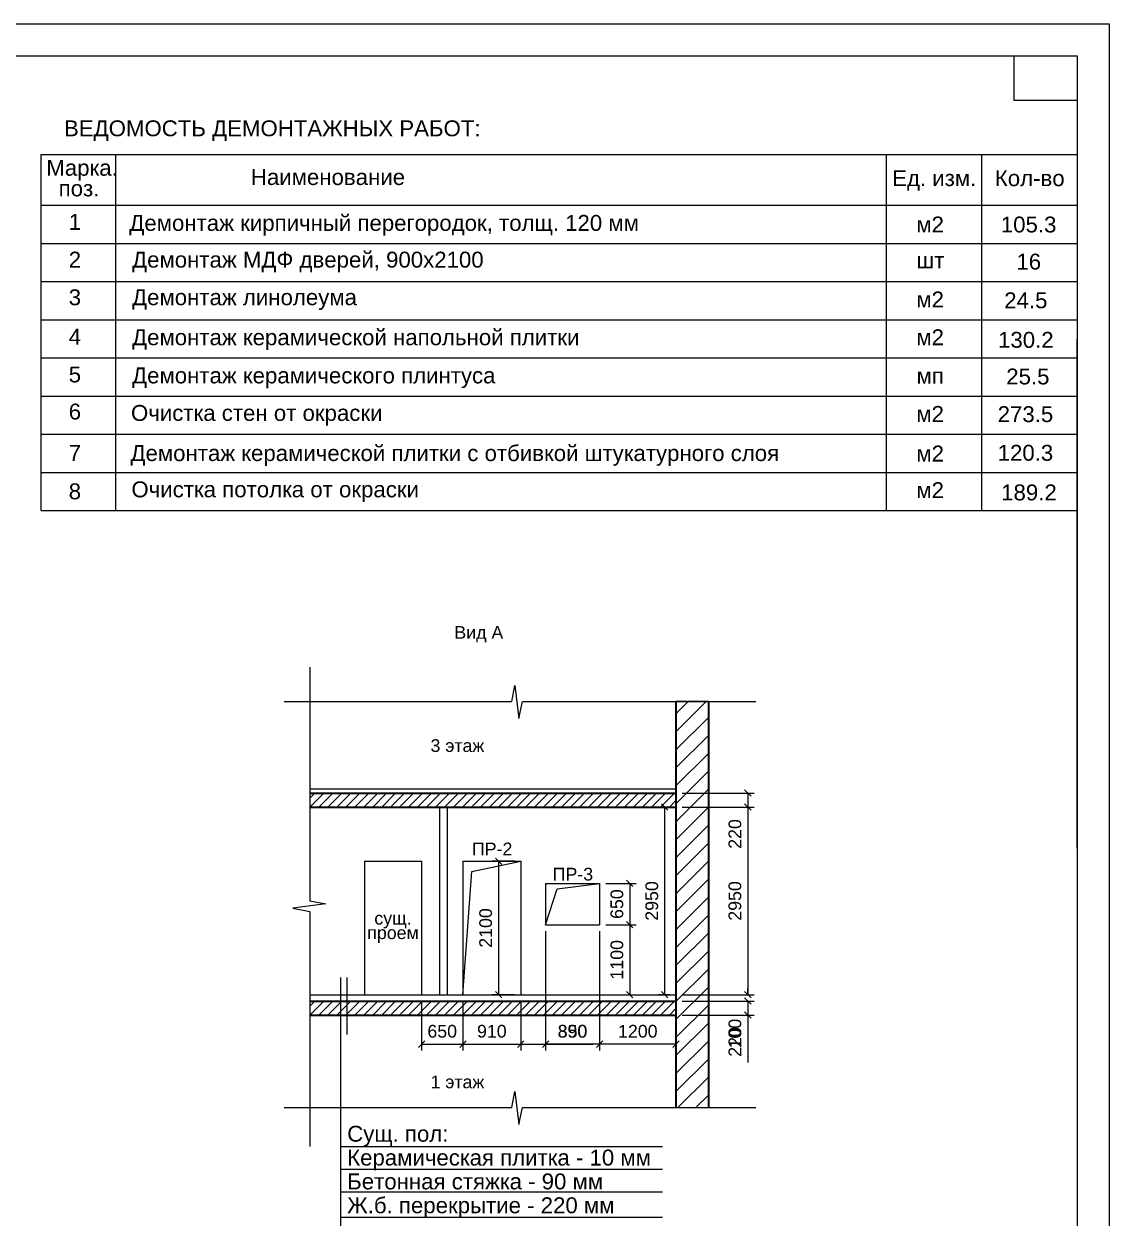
# Model space of a CAD drawing. Header units: metres. Extents: x 14591 to 15202, y 5442 to 5571.
# Drawn here: x 14746.64 to 14763.7, y 5489.02 to 5507.8 of the extents above; entities that cross this region are included whole.
import ezdxf
from ezdxf.enums import TextEntityAlignment as Align

# ---------------------------------------------------------------- set-up
doc = ezdxf.new("R2010")
doc.units = ezdxf.units.M
doc.header["$MEASUREMENT"] = 0
doc.layers.get('Defpoints').update_dxf_attribs({"lineweight": 0})
for name, color, linetype, lineweight in [('Level 2', 7, 'Continuous', 0), ('Level 44', 7, 'Continuous', 0), ('Level 50', 7, 'Continuous', 0), ('Level 63', 7, 'Continuous', 0), ('Стены', 7, 'Continuous', 13)]:
    doc.layers.add(name, color=color, linetype=linetype, lineweight=lineweight)
doc.styles.add('Style-Arial', font='arial.ttf')
doc.styles.add('Style-txt', font='txt.shx')
doc.dimstyles.new('100', dxfattribs={"dimtxt": 0.25, "dimasz": 0.1875, "dimexe": 0.125, "dimexo": 0.125, "dimgap": 0.0625, "dimtad": 1, "dimdec": 0, "dimlfac": 1000, "dimzin": 11, "dimdsep": 46, "dimtxsty": 'Style-txt', "dimblk": 'OBLIQUE', "dimcen": 0.09, "dimadec": 0, "dimazin": 3, "dimtfac": 1, "dimtdec": 0, "dimtmove": 0, "dimatfit": 3, "dimldrblk": 'TerminatorOpen', "dimfxl": 1, "dimfrac": 2, "dimtzin": 11, "dimlwd": 0, "dimlwe": 0, "dimarcsym": 0})

# ---------------------------------------------------------------- blocks, each defined once
blk = doc.blocks.new('_Oblique')
at = {"color": 0, "linetype": 'ByBlock', "lineweight": -2}
blk.add_line((0.5, 0.5), (-0.5, -0.5), dxfattribs=at)
blk = doc.blocks.new('*D151')
at = {"color": 7, "linetype": 'Continuous', "lineweight": 0, "transparency": 16777216}
for p, q in [((14752.892, 5492.433), (14752.892, 5491.656)), ((14753.542, 5492.433), (14753.542, 5491.656))]:
    blk.add_line(p, q, dxfattribs=at)
at = {"color": 0, "linetype": 'Continuous', "lineweight": 0, "transparency": 16777216}
blk.add_line((14752.892, 5491.756), (14753.542, 5491.756), dxfattribs=at)
at = {"layer": 'Defpoints', "color": 0, "linetype": 'Continuous', "lineweight": 40, "transparency": 16777216}
for p in [(14752.892, 5492.533), (14753.542, 5492.533), (14753.542, 5491.756)]:
    blk.add_point(p, dxfattribs=at)
at = {"color": 0, "linetype": 'Continuous', "lineweight": 0, "transparency": 16777216, "xscale": 0.1, "yscale": 0.1, "zscale": 0.1, "rotation": 180}
blk.add_blockref('_Oblique', (14752.892, 5491.756), dxfattribs=at)
at = {"color": 0, "linetype": 'Continuous', "lineweight": 0, "transparency": 16777216, "xscale": 0.1, "yscale": 0.1, "zscale": 0.1}
blk.add_blockref('_Oblique', (14753.542, 5491.756), dxfattribs=at)
at = {"color": 0, "linetype": 'Continuous', "lineweight": 0, "transparency": 16777216, "insert": (14753.217, 5491.958), "char_height": 0.2, "attachment_point": 5, "style": 'Style-Arial'}
blk.add_mtext('650', dxfattribs=at)
blk = doc.blocks.new('TerminatorOpen')
at = {"color": 0, "linetype": 'ByBlock', "lineweight": -2}
for q in [(-1, 0.5), (-1, 0), (-1, -0.5)]:
    blk.add_line((0, 0), q, dxfattribs=at)
blk = doc.blocks.new('*D152')
at = {"color": 7, "linetype": 'Continuous', "lineweight": 0, "transparency": 16777216}
for p, q in [((14753.542, 5492.433), (14753.542, 5491.656)), ((14754.452, 5492.433), (14754.452, 5491.656))]:
    blk.add_line(p, q, dxfattribs=at)
at = {"color": 0, "linetype": 'Continuous', "lineweight": 0, "transparency": 16777216}
blk.add_line((14753.542, 5491.756), (14754.452, 5491.756), dxfattribs=at)
at = {"layer": 'Defpoints', "color": 0, "linetype": 'Continuous', "lineweight": 40, "transparency": 16777216}
for p in [(14753.542, 5492.533), (14754.452, 5492.533), (14754.452, 5491.756)]:
    blk.add_point(p, dxfattribs=at)
at = {"color": 0, "linetype": 'Continuous', "lineweight": 0, "transparency": 16777216, "xscale": 0.1, "yscale": 0.1, "zscale": 0.1, "rotation": 180}
blk.add_blockref('_Oblique', (14753.542, 5491.756), dxfattribs=at)
at = {"color": 0, "linetype": 'Continuous', "lineweight": 0, "transparency": 16777216, "xscale": 0.1, "yscale": 0.1, "zscale": 0.1}
blk.add_blockref('_Oblique', (14754.452, 5491.756), dxfattribs=at)
at = {"color": 0, "linetype": 'Continuous', "lineweight": 0, "transparency": 16777216, "insert": (14753.997, 5491.958), "char_height": 0.2, "attachment_point": 5, "style": 'Style-Arial'}
blk.add_mtext('910', dxfattribs=at)
blk = doc.blocks.new('*D153')
at = {"color": 7, "linetype": 'Continuous', "lineweight": 0, "transparency": 16777216}
for p, q in [((14754.842, 5493.533), (14754.842, 5491.656)), ((14754.452, 5492.433), (14754.452, 5491.656))]:
    blk.add_line(p, q, dxfattribs=at)
at = {"color": 0, "linetype": 'Continuous', "lineweight": 0, "transparency": 16777216}
for p, q in [((14754.452, 5491.756), (14754.842, 5491.756)), ((14754.842, 5491.756), (14755.583, 5491.756))]:
    blk.add_line(p, q, dxfattribs=at)
at = {"layer": 'Defpoints', "color": 0, "linetype": 'Continuous', "lineweight": 40, "transparency": 16777216}
for p in [(14754.842, 5493.633), (14754.452, 5492.533), (14754.842, 5491.756)]:
    blk.add_point(p, dxfattribs=at)
at = {"color": 0, "linetype": 'Continuous', "lineweight": 0, "transparency": 16777216, "xscale": 0.1, "yscale": 0.1, "zscale": 0.1, "rotation": 180}
blk.add_blockref('_Oblique', (14754.452, 5491.756), dxfattribs=at)
at = {"color": 0, "linetype": 'Continuous', "lineweight": 0, "transparency": 16777216, "xscale": 0.1, "yscale": 0.1, "zscale": 0.1}
blk.add_blockref('_Oblique', (14754.842, 5491.756), dxfattribs=at)
at = {"color": 0, "linetype": 'Continuous', "lineweight": 0, "transparency": 16777216, "insert": (14755.263, 5491.958), "char_height": 0.2, "attachment_point": 5, "style": 'Style-Arial'}
blk.add_mtext('390', dxfattribs=at)
blk = doc.blocks.new('*D154')
at = {"color": 7, "linetype": 'Continuous', "lineweight": 0, "transparency": 16777216}
for p, q in [((14754.842, 5493.533), (14754.842, 5491.656)), ((14755.692, 5493.533), (14755.692, 5491.656))]:
    blk.add_line(p, q, dxfattribs=at)
at = {"color": 0, "linetype": 'Continuous', "lineweight": 0, "transparency": 16777216}
blk.add_line((14755.692, 5491.756), (14754.842, 5491.756), dxfattribs=at)
at = {"layer": 'Defpoints', "color": 0, "linetype": 'Continuous', "lineweight": 40, "transparency": 16777216}
for p in [(14754.842, 5493.633), (14755.692, 5493.633), (14754.842, 5491.756)]:
    blk.add_point(p, dxfattribs=at)
at = {"color": 0, "linetype": 'Continuous', "lineweight": 0, "transparency": 16777216, "xscale": 0.1, "yscale": 0.1, "zscale": 0.1, "rotation": 180}
blk.add_blockref('_Oblique', (14754.842, 5491.756), dxfattribs=at)
at = {"color": 0, "linetype": 'Continuous', "lineweight": 0, "transparency": 16777216, "xscale": 0.1, "yscale": 0.1, "zscale": 0.1}
blk.add_blockref('_Oblique', (14755.692, 5491.756), dxfattribs=at)
at = {"color": 0, "linetype": 'Continuous', "lineweight": 0, "transparency": 16777216, "insert": (14755.267, 5491.958), "char_height": 0.2, "attachment_point": 5, "style": 'Style-Arial'}
blk.add_mtext('850', dxfattribs=at)
blk = doc.blocks.new('*D155')
at = {"color": 7, "linetype": 'Continuous', "lineweight": 0, "transparency": 16777216}
for p, q in [((14755.792, 5494.283), (14756.266, 5494.283)), ((14755.792, 5493.633), (14756.266, 5493.633))]:
    blk.add_line(p, q, dxfattribs=at)
at = {"color": 0, "linetype": 'Continuous', "lineweight": 0, "transparency": 16777216}
blk.add_line((14756.166, 5494.283), (14756.166, 5493.633), dxfattribs=at)
at = {"layer": 'Defpoints', "color": 0, "linetype": 'Continuous', "lineweight": 40, "transparency": 16777216}
for p in [(14755.692, 5494.283), (14755.692, 5493.633), (14756.166, 5493.633)]:
    blk.add_point(p, dxfattribs=at)
at = {"color": 0, "linetype": 'Continuous', "lineweight": 0, "transparency": 16777216, "xscale": 0.1, "yscale": 0.1, "zscale": 0.1}
for p, rotation in [((14756.166, 5494.283), 90), ((14756.166, 5493.633), 270)]:
    blk.add_blockref('_Oblique', p, dxfattribs=dict(at, rotation=rotation))
at = {"color": 0, "linetype": 'Continuous', "lineweight": 0, "transparency": 16777216, "insert": (14755.964, 5493.958), "char_height": 0.2, "attachment_point": 5, "rotation": 90, "style": 'Style-Arial'}
blk.add_mtext('650', dxfattribs=at)
blk = doc.blocks.new('*D156')
at = {"color": 7, "linetype": 'Continuous', "lineweight": 0, "transparency": 16777216}
for p, q in [((14755.792, 5493.633), (14756.266, 5493.633)), ((14755.835, 5492.533), (14756.266, 5492.533))]:
    blk.add_line(p, q, dxfattribs=at)
at = {"color": 0, "linetype": 'Continuous', "lineweight": 0, "transparency": 16777216}
blk.add_line((14756.166, 5493.633), (14756.166, 5492.533), dxfattribs=at)
at = {"layer": 'Defpoints', "color": 0, "linetype": 'Continuous', "lineweight": 40, "transparency": 16777216}
for p in [(14755.692, 5493.633), (14755.735, 5492.533), (14756.166, 5492.533)]:
    blk.add_point(p, dxfattribs=at)
at = {"color": 0, "linetype": 'Continuous', "lineweight": 0, "transparency": 16777216, "xscale": 0.1, "yscale": 0.1, "zscale": 0.1}
for p, rotation in [((14756.166, 5493.633), 90), ((14756.166, 5492.533), 270)]:
    blk.add_blockref('_Oblique', p, dxfattribs=dict(at, rotation=rotation))
at = {"color": 0, "linetype": 'Continuous', "lineweight": 0, "transparency": 16777216, "insert": (14755.964, 5493.083), "char_height": 0.2, "attachment_point": 5, "rotation": 90, "style": 'Style-Arial'}
blk.add_mtext('1100', dxfattribs=at)
blk = doc.blocks.new('*D157')
at = {"color": 7, "linetype": 'Continuous', "lineweight": 0, "transparency": 16777216}
for p, q in [((14756.792, 5495.483), (14756.615, 5495.483)), ((14756.792, 5492.533), (14756.615, 5492.533))]:
    blk.add_line(p, q, dxfattribs=at)
at = {"color": 0, "linetype": 'Continuous', "lineweight": 0, "transparency": 16777216}
blk.add_line((14756.715, 5492.533), (14756.715, 5495.483), dxfattribs=at)
at = {"layer": 'Defpoints', "color": 0, "linetype": 'Continuous', "lineweight": 40, "transparency": 16777216}
for p in [(14756.715, 5495.483), (14756.892, 5495.483), (14756.892, 5492.533)]:
    blk.add_point(p, dxfattribs=at)
at = {"color": 0, "linetype": 'Continuous', "lineweight": 0, "transparency": 16777216, "xscale": 0.1, "yscale": 0.1, "zscale": 0.1}
for p, rotation in [((14756.715, 5495.483), 90), ((14756.715, 5492.533), 270)]:
    blk.add_blockref('_Oblique', p, dxfattribs=dict(at, rotation=rotation))
at = {"color": 0, "linetype": 'Continuous', "lineweight": 0, "transparency": 16777216, "insert": (14756.513, 5494.008), "char_height": 0.2, "attachment_point": 5, "rotation": 90, "style": 'Style-Arial'}
blk.add_mtext('2950', dxfattribs=at)
blk = doc.blocks.new('*U150')
at = {"layer": 'Level 50', "color": 7, "linetype": 'Continuous', "lineweight": 0}
for p, q in [((-20.487, 14.5), (20.513, 14.5)), ((20.513, 14.5), (20.513, -14.5))]:
    blk.add_line(p, q, dxfattribs=at)
at = {"layer": 'Level 50', "color": 7, "linetype": 'Continuous', "lineweight": 13}
for p, q in [((-18.487, 14), (20.013, 14)), ((19.013, 14), (19.013, 13.3)), ((20.013, 14), (20.013, -14)), ((19.013, 13.3), (20.013, 13.3))]:
    blk.add_line(p, q, dxfattribs=at)
blk = doc.blocks.new('формат_А3')
at = {"layer": 'Level 50', "color": 7, "linetype": 'Continuous', "lineweight": 13}
blk.add_blockref('*U150', (20.487, -14.5), dxfattribs=at)
blk = doc.blocks.new('*D275')
at = {"color": 7, "linetype": 'Continuous', "lineweight": 0, "transparency": 16777216}
for p, q in [((14754.352, 5494.633), (14754.003, 5494.633)), ((14754.352, 5492.533), (14754.003, 5492.533))]:
    blk.add_line(p, q, dxfattribs=at)
at = {"color": 0, "linetype": 'Continuous', "lineweight": 0, "transparency": 16777216}
blk.add_line((14754.103, 5494.633), (14754.103, 5492.533), dxfattribs=at)
at = {"layer": 'Defpoints', "color": 0, "linetype": 'Continuous', "lineweight": 40, "transparency": 16777216}
for p in [(14754.452, 5494.633), (14754.103, 5492.533), (14754.452, 5492.533)]:
    blk.add_point(p, dxfattribs=at)
at = {"color": 0, "linetype": 'Continuous', "lineweight": 0, "transparency": 16777216, "xscale": 0.1, "yscale": 0.1, "zscale": 0.1}
for p, rotation in [((14754.103, 5494.633), 90), ((14754.103, 5492.533), 270)]:
    blk.add_blockref('_Oblique', p, dxfattribs=dict(at, rotation=rotation))
at = {"color": 0, "linetype": 'Continuous', "lineweight": 0, "transparency": 16777216, "insert": (14753.901, 5493.583), "char_height": 0.2, "attachment_point": 5, "rotation": 90, "style": 'Style-Arial'}
blk.add_mtext('2100', dxfattribs=at)
blk = doc.blocks.new('*D276')
at = {"color": 7, "linetype": 'Continuous', "lineweight": 0, "transparency": 16777216}
for p, q in [((14756.992, 5495.483), (14758.122, 5495.483)), ((14756.992, 5492.533), (14758.122, 5492.533))]:
    blk.add_line(p, q, dxfattribs=at)
at = {"color": 0, "linetype": 'Continuous', "lineweight": 0, "transparency": 16777216}
blk.add_line((14758.022, 5495.483), (14758.022, 5492.533), dxfattribs=at)
at = {"layer": 'Defpoints', "color": 0, "linetype": 'Continuous', "lineweight": 40, "transparency": 16777216}
for p in [(14756.892, 5495.483), (14756.892, 5492.533), (14758.022, 5492.533)]:
    blk.add_point(p, dxfattribs=at)
at = {"color": 0, "linetype": 'Continuous', "lineweight": 0, "transparency": 16777216, "xscale": 0.1, "yscale": 0.1, "zscale": 0.1}
for p, rotation in [((14758.022, 5495.483), 90), ((14758.022, 5492.533), 270)]:
    blk.add_blockref('_Oblique', p, dxfattribs=dict(at, rotation=rotation))
at = {"color": 0, "linetype": 'Continuous', "lineweight": 0, "transparency": 16777216, "insert": (14757.82, 5494.008), "char_height": 0.2, "attachment_point": 5, "rotation": 90, "style": 'Style-Arial'}
blk.add_mtext('2950', dxfattribs=at)
blk = doc.blocks.new('*D277')
at = {"color": 7, "linetype": 'Continuous', "lineweight": 0, "transparency": 16777216}
for p, q in [((14756.992, 5492.433), (14758.122, 5492.433)), ((14756.992, 5492.213), (14758.122, 5492.213))]:
    blk.add_line(p, q, dxfattribs=at)
at = {"color": 0, "linetype": 'Continuous', "lineweight": 0, "transparency": 16777216}
for p, q in [((14758.022, 5492.433), (14758.022, 5492.213)), ((14758.022, 5492.213), (14758.022, 5491.469))]:
    blk.add_line(p, q, dxfattribs=at)
at = {"layer": 'Defpoints', "color": 0, "linetype": 'Continuous', "lineweight": 40, "transparency": 16777216}
for p in [(14756.892, 5492.433), (14758.022, 5492.433), (14756.892, 5492.213)]:
    blk.add_point(p, dxfattribs=at)
at = {"color": 0, "linetype": 'Continuous', "lineweight": 0, "transparency": 16777216, "xscale": 0.1, "yscale": 0.1, "zscale": 0.1}
for p, rotation in [((14758.022, 5492.433), 90), ((14758.022, 5492.213), 270)]:
    blk.add_blockref('_Oblique', p, dxfattribs=dict(at, rotation=rotation))
at = {"color": 0, "linetype": 'Continuous', "lineweight": 0, "transparency": 16777216, "insert": (14757.82, 5491.791), "char_height": 0.2, "attachment_point": 5, "rotation": 90, "style": 'Style-Arial'}
blk.add_mtext('220', dxfattribs=at)
blk = doc.blocks.new('*D278')
at = {"color": 7, "linetype": 'Continuous', "lineweight": 0, "transparency": 16777216}
for p, q in [((14756.992, 5495.703), (14758.122, 5495.703)), ((14756.992, 5495.483), (14758.122, 5495.483))]:
    blk.add_line(p, q, dxfattribs=at)
at = {"color": 0, "linetype": 'Continuous', "lineweight": 0, "transparency": 16777216}
for p, q in [((14758.022, 5495.703), (14758.022, 5495.483)), ((14758.022, 5495.483), (14758.022, 5494.739))]:
    blk.add_line(p, q, dxfattribs=at)
at = {"layer": 'Defpoints', "color": 0, "linetype": 'Continuous', "lineweight": 40, "transparency": 16777216}
for p in [(14756.892, 5495.703), (14756.892, 5495.483), (14758.022, 5495.483)]:
    blk.add_point(p, dxfattribs=at)
at = {"color": 0, "linetype": 'Continuous', "lineweight": 0, "transparency": 16777216, "xscale": 0.1, "yscale": 0.1, "zscale": 0.1}
for p, rotation in [((14758.022, 5495.703), 90), ((14758.022, 5495.483), 270)]:
    blk.add_blockref('_Oblique', p, dxfattribs=dict(at, rotation=rotation))
at = {"color": 0, "linetype": 'Continuous', "lineweight": 0, "transparency": 16777216, "insert": (14757.82, 5495.061), "char_height": 0.2, "attachment_point": 5, "rotation": 90, "style": 'Style-Arial'}
blk.add_mtext('220', dxfattribs=at)
blk = doc.blocks.new('*D279')
at = {"color": 0, "linetype": 'Continuous', "lineweight": 0, "transparency": 16777216}
for p, q in [((14758.022, 5492.533), (14758.022, 5492.633)), ((14758.022, 5492.433), (14758.022, 5491.611))]:
    blk.add_line(p, q, dxfattribs=at)
at = {"color": 7, "linetype": 'Continuous', "lineweight": 0, "transparency": 16777216}
for p, q in [((14756.992, 5492.533), (14758.122, 5492.533)), ((14756.992, 5492.433), (14758.122, 5492.433))]:
    blk.add_line(p, q, dxfattribs=at)
at = {"layer": 'Defpoints', "color": 0, "linetype": 'Continuous', "lineweight": 40, "transparency": 16777216}
for p in [(14756.892, 5492.533), (14756.892, 5492.433), (14758.022, 5492.433)]:
    blk.add_point(p, dxfattribs=at)
at = {"color": 0, "linetype": 'Continuous', "lineweight": 0, "transparency": 16777216, "xscale": 0.1, "yscale": 0.1, "zscale": 0.1}
for p, rotation in [((14758.022, 5492.533), 270), ((14758.022, 5492.433), 90)]:
    blk.add_blockref('_Oblique', p, dxfattribs=dict(at, rotation=rotation))
at = {"color": 0, "linetype": 'Continuous', "lineweight": 0, "transparency": 16777216, "insert": (14757.82, 5491.922), "char_height": 0.2, "attachment_point": 5, "rotation": 90, "style": 'Style-Arial'}
blk.add_mtext('100', dxfattribs=at)
blk = doc.blocks.new('*D281')
at = {"color": 7, "linetype": 'Continuous', "lineweight": 0, "transparency": 16777216}
for p, q in [((14755.692, 5493.533), (14755.692, 5491.656)), ((14756.892, 5492.433), (14756.892, 5491.656))]:
    blk.add_line(p, q, dxfattribs=at)
at = {"color": 0, "linetype": 'Continuous', "lineweight": 0, "transparency": 16777216}
blk.add_line((14756.892, 5491.756), (14755.692, 5491.756), dxfattribs=at)
at = {"layer": 'Defpoints', "color": 0, "linetype": 'Continuous', "lineweight": 40, "transparency": 16777216}
for p in [(14755.692, 5493.633), (14756.892, 5492.533), (14755.692, 5491.756)]:
    blk.add_point(p, dxfattribs=at)
at = {"color": 0, "linetype": 'Continuous', "lineweight": 0, "transparency": 16777216, "xscale": 0.1, "yscale": 0.1, "zscale": 0.1, "rotation": 180}
blk.add_blockref('_Oblique', (14755.692, 5491.756), dxfattribs=at)
at = {"color": 0, "linetype": 'Continuous', "lineweight": 0, "transparency": 16777216, "xscale": 0.1, "yscale": 0.1, "zscale": 0.1}
blk.add_blockref('_Oblique', (14756.892, 5491.756), dxfattribs=at)
at = {"color": 0, "linetype": 'Continuous', "lineweight": 0, "transparency": 16777216, "insert": (14756.292, 5491.958), "char_height": 0.2, "attachment_point": 5, "style": 'Style-Arial'}
blk.add_mtext('1200', dxfattribs=at)

msp = doc.modelspace()

# ---------------------------------------------------------------- hatches: boundary and pattern name
at = {"linetype": 'Continuous', "lineweight": 13}
h = msp.add_hatch(dxfattribs=at)
h.set_pattern_fill('HATCH', style=0, pattern_type=2)
h.set_pattern_definition([(45, (14757.15714, 5495.51803), (-0.141421, 0.141421), [])])
h.paths.add_polyline_path([(14757.40232902, 5490.75922808), (14757.40232902, 5497.14249266), (14756.89232902, 5497.14249266), (14756.89232902, 5495.77323176), (14756.89232902, 5495.70323176), (14756.89232902, 5495.48323176), (14756.89232902, 5492.53323176), (14756.89232902, 5492.43323176), (14756.89232902, 5492.21323176), (14756.89232902, 5490.75922808)])
at = {"linetype": 'Continuous', "lineweight": 0}
h = msp.add_hatch(dxfattribs=at)
h.set_pattern_fill('HATCH', style=0, pattern_type=2)
h.set_pattern_definition([(45, (14753.62882, 5495.57438), (-0.0707107, 0.0707107), [])])
h.paths.add_polyline_path([(14756.89232902, 5495.48323176), (14756.89232902, 5495.70323176), (14751.13339237, 5495.70323176), (14751.13339237, 5495.48323176), (14753.17232902, 5495.48323176), (14753.29232902, 5495.48323176)])
h = msp.add_hatch(dxfattribs=at)
h.set_pattern_fill('HATCH', style=0, pattern_type=2)
h.set_pattern_definition([(45, (14753.62882, 5492.30438), (-0.0707107, 0.0707107), [])])
h.paths.add_polyline_path([(14756.89232902, 5492.21323176), (14756.89232902, 5492.43323176), (14751.13339237, 5492.43323176), (14751.13339237, 5492.21323176), (14753.17232902, 5492.21323176), (14753.29232902, 5492.21323176)])

# ---------------------------------------------------------------- linework, layer by layer
at = {"color": 7, "lineweight": 13}
for p, q in [((14746.91042942, 5505.7461863), (14763.20272434, 5505.7461863)), ((14746.91042942, 5500.1461863), (14746.91042942, 5505.7461863)), ((14748.08714282, 5500.1461863), (14748.08714282, 5505.7461863)), ((14760.20272434, 5500.1461863), (14760.20272434, 5505.7461863)), ((14761.70272434, 5500.1461863), (14761.70272434, 5505.7461863)), ((14763.20272434, 5494.83973226), (14763.20272434, 5502.83973226)), ((14746.91042942, 5500.1461863), (14763.20272434, 5500.1461863))]:
    msp.add_line(p, q, dxfattribs=at)
at = {"color": 7, "linetype": 'Continuous', "lineweight": 13}
for p, q in [((14746.91042942, 5504.9461863), (14763.20272434, 5504.9461863)), ((14751.13339237, 5495.77323176), (14756.89232902, 5495.77323176)), ((14753.17232902, 5495.48323176), (14753.17232902, 5492.53323176)), ((14753.29232902, 5495.48323176), (14753.29232902, 5492.53323176)), ((14751.99232902, 5494.63323176), (14752.89232902, 5494.63323176)), ((14751.99232902, 5494.63323176), (14751.99232902, 5492.53323176)), ((14752.89232902, 5494.63323176), (14752.89232902, 5492.53323176)), ((14751.71713247, 5492.80567144), (14751.71713247, 5491.91018096)), ((14751.13339237, 5492.53323176), (14756.89232902, 5492.53323176))]:
    msp.add_line(p, q, dxfattribs=at)
at = {"color": 7, "linetype": 'Continuous', "lineweight": 0}
for p, q in [((14746.91042942, 5504.3461863), (14763.20272434, 5504.3461863)), ((14746.91042942, 5503.7461863), (14763.20272434, 5503.7461863)), ((14746.91042942, 5503.1461863), (14763.20272434, 5503.1461863)), ((14746.91042942, 5502.5461863), (14763.20272434, 5502.5461863)), ((14746.91042942, 5501.9461863), (14763.20272434, 5501.9461863)), ((14746.91042942, 5501.3461863), (14763.20272434, 5501.3461863)), ((14746.91042942, 5500.7461863), (14763.20272434, 5500.7461863)), ((14751.61659171, 5492.80567144), (14751.61659171, 5488.25043207))]:
    msp.add_line(p, q, dxfattribs=at)
at = {"color": 7, "linetype": 'Continuous', "lineweight": 30}
for p, q in [((14756.89232902, 5497.14249266), (14756.89232902, 5490.75922808)), ((14757.40232902, 5497.14249266), (14757.40232902, 5490.75922808)), ((14751.13339237, 5495.70323176), (14756.89232902, 5495.70323176)), ((14751.13339237, 5495.48323176), (14756.89232902, 5495.48323176)), ((14751.13339237, 5492.43323176), (14756.89232902, 5492.43323176)), ((14751.13339237, 5492.21323176), (14756.89232902, 5492.21323176))]:
    msp.add_line(p, q, dxfattribs=at)
at = {"color": 5, "linetype": 'Continuous', "lineweight": 13}
for p, q in [((14753.54232902, 5494.63323176), (14754.45232902, 5494.63323176)), ((14753.54232902, 5494.63323176), (14753.54232902, 5492.53323176)), ((14753.54232902, 5494.63323176), (14754.45232902, 5494.63323176)), ((14754.45232902, 5494.63323176), (14754.45232902, 5492.53323176)), ((14754.84232902, 5494.28323176), (14754.84232902, 5493.63323176)), ((14754.84232902, 5494.28323176), (14755.69232902, 5494.28323176)), ((14754.84232902, 5494.28323176), (14755.69232902, 5494.28323176)), ((14755.69232902, 5494.28323176), (14755.69232902, 5493.63323176)), ((14754.84232902, 5493.63323176), (14755.69232902, 5493.63323176))]:
    msp.add_line(p, q, dxfattribs=at)
at = {"color": 7, "linetype": 'Continuous', "lineweight": 0, "flags": 128}
for points in [[(14751.13339237, 5497.68625224), (14751.13339237, 5494.01086994), (14751.38751578, 5493.96353868), (14750.86826168, 5493.89578241), (14751.13339237, 5493.84180969), (14751.13339237, 5490.14454334)], [(14750.72932007, 5497.14249266), (14754.30904276, 5497.14249266), (14754.35637402, 5497.39661608), (14754.42413029, 5496.87736197), (14754.47810301, 5497.14249266), (14758.14576993, 5497.14249266)], [(14750.72932007, 5490.75922808), (14754.30904276, 5490.75922808), (14754.35637402, 5491.01335149), (14754.42413029, 5490.49409738), (14754.47810301, 5490.75922808), (14758.14576993, 5490.75922808)]]:
    msp.add_lwpolyline(points, dxfattribs=at)
at = {"color": 7, "linetype": 'Continuous', "lineweight": 13, "flags": 128}
msp.add_lwpolyline([(14757.40232902, 5490.75922808), (14757.40232902, 5497.14249266), (14756.89232902, 5497.14249266), (14756.89232902, 5495.77323176), (14756.89232902, 5495.70323176), (14756.89232902, 5495.48323176), (14756.89232902, 5492.53323176), (14756.89232902, 5492.43323176), (14756.89232902, 5492.21323176), (14756.89232902, 5490.75922808), (14757.40232902, 5490.75922808)], close=True, dxfattribs=at)
at = {"color": 7, "linetype": 'Continuous', "lineweight": 0, "flags": 128}
for points in [[(14756.89232902, 5495.48323176), (14756.89232902, 5495.70323176), (14751.13339237, 5495.70323176), (14751.13339237, 5495.48323176), (14753.17232902, 5495.48323176), (14753.29232902, 5495.48323176), (14756.89232902, 5495.48323176)], [(14756.89232902, 5492.21323176), (14756.89232902, 5492.43323176), (14751.13339237, 5492.43323176), (14751.13339237, 5492.21323176), (14753.17232902, 5492.21323176), (14753.29232902, 5492.21323176), (14756.89232902, 5492.21323176)]]:
    msp.add_lwpolyline(points, close=True, dxfattribs=at)
at = {"color": 5, "linetype": 'Continuous', "lineweight": 13, "flags": 128}
for points in [[(14753.54232902, 5492.53323176), (14753.6846867, 5494.471079), (14754.45232902, 5494.63323176)], [(14754.84232902, 5493.63323176), (14755.02344673, 5494.19597295), (14755.69232902, 5494.28323176)]]:
    msp.add_lwpolyline(points, dxfattribs=at)
at = {"layer": 'Level 63', "color": 7, "linetype": 'Continuous', "lineweight": 0}
for p, q in [((14756.68276809, 5490.14116397), (14751.61659171, 5490.14116397)), ((14756.68276809, 5489.78615809), (14751.61659171, 5489.78615809)), ((14756.68276809, 5489.42856739), (14751.61659171, 5489.42856739)), ((14756.68276809, 5489.03171527), (14751.61659171, 5489.03171527))]:
    msp.add_line(p, q, dxfattribs=at)

# ---------------------------------------------------------------- block references
at = {"layer": 'Level 50', "color": 7, "linetype": 'Continuous', "lineweight": 13}
msp.add_blockref('формат_А3', (14722.70272434, 5507.79848889), dxfattribs=at)

# ---------------------------------------------------------------- texts
at = {"color": 7, "lineweight": 0, "style": 'Style-Arial'}
for s, p in [('Ед. изм.', (14760.2914649, 5505.49763004)), ('Кол-во', (14761.90616484, 5505.49763004))]:
    msp.add_text(s, height=0.25, dxfattribs=at).set_placement(p, align=Align.TOP_LEFT)
at = {"color": 7, "lineweight": 13, "style": 'Style-Arial'}
for s, p in [('1', (14747.34424721, 5504.80946977)), ('2', (14747.34424721, 5504.21679294)), ('3', (14747.34424721, 5503.62411611)), ('4', (14747.34424721, 5503.00365756)), ('5', (14747.34424721, 5502.41098073)), ('6', (14747.34424721, 5501.82756448)), ('7', (14747.34424721, 5501.17700906)), ('8', (14747.34424721, 5500.57334165))]:
    msp.add_text(s, height=0.25, dxfattribs=at).set_placement(p, align=Align.TOP_LEFT)
at = {"color": 7, "linetype": 'Continuous', "lineweight": 0, "style": 'Style-Arial'}
for s, p in [('Демонтаж керамической плитки с отбивкой штукатурного слоя ', (14748.31547146, 5501.17460682)), ('Очистка потолка от окраски ', (14748.33027201, 5500.60460016))]:
    msp.add_text(s, height=0.25, dxfattribs=at).set_placement(p, align=Align.TOP_LEFT)
at = {"color": 7, "lineweight": 0, "char_height": 0.25, "attachment_point": 1, "style": 'Style-Arial'}
for s, insert, width, line_spacing_factor in [('ВЕДОМОСТЬ ДЕМОНТАЖНЫХ РАБОТ:', (14747.270282, 5506.28147051), 13.7740480915, 0.6), ('Марка.\\P  поз.', (14746.9920825, 5505.66067938), 1.8758057983, 0.776524), ('Наименование', (14750.20841702, 5505.51486058), 4.3814304303, 0.6)]:
    msp.add_mtext(s, dxfattribs=dict(at, insert=insert, width=width, line_spacing_factor=line_spacing_factor))
at = {"color": 7, "linetype": 'Continuous', "lineweight": 13, "style": 'Style-Arial'}
for s, insert, char_height, attachment_point, line_spacing_factor in [('Демонтаж МДФ дверей, 900х2100\\P', (14748.34062315, 5504.21642615), 0.25, 1, 0.6), ('Демонтаж линолеума ', (14748.34062315, 5503.62544859), 0.25, 1, 0.6), ('Демонтаж керамической напольной плитки', (14748.34062315, 5502.995889), 0.25, 1, 0.6), ('Демонтаж керамического плинтуса', (14748.34062315, 5502.395889), 0.25, 1, 0.6), ('Очистка стен от окраски ', (14748.32340793, 5501.80625435), 0.25, 1, 0.6), ('3 этаж', (14753.45538342, 5496.44924688), 0.2, 5, 0.84), ('сущ.\\Pпроем', (14752.44312912, 5493.59249998), 0.2, 5, 0.684512), ('1 этаж', (14753.45538342, 5491.16104922), 0.2, 5, 0.84)]:
    msp.add_mtext(s, dxfattribs=dict(at, insert=insert, char_height=char_height, attachment_point=attachment_point, line_spacing_factor=line_spacing_factor))
at = {"layer": 'Level 2', "color": 7, "linetype": 'Continuous', "lineweight": 13, "style": 'Style-Arial'}
msp.add_text('Вид А', height=0.2, dxfattribs=at).set_placement((14753.79243577, 5498.23032543), align=Align.MIDDLE_CENTER)
at = {"layer": 'Level 44', "color": 7, "linetype": 'Continuous', "lineweight": 0, "style": 'Style-Arial'}
for s, height, p in [('м2', 0.25, (14760.88889697, 5504.64391353)), ('105.3', 0.25, (14762.43716403, 5504.64391353)), ('шт', 0.25, (14760.8932352, 5504.08133708)), ('16', 0.25, (14762.43909213, 5504.06059026)), ('м2', 0.25, (14760.88889697, 5503.4647224)), ('24.5', 0.25, (14762.39323303, 5503.45184687)), ('м2', 0.25, (14760.88889697, 5502.87093602)), ('130.2', 0.25, (14762.39323303, 5502.83040735)), ('мп', 0.25, (14760.88889697, 5502.26513699)), ('м2', 0.25, (14760.88889697, 5501.66513699)), ('273.5', 0.25, (14762.38687935, 5501.6619572)), ('м2', 0.25, (14760.88889697, 5501.04266432)), ('120.3', 0.25, (14762.38687935, 5501.05430294)), ('м2', 0.25, (14760.88889697, 5500.46726757)), ('ПР-2', 0.2, (14754.00175431, 5494.82576743)), ('ПР-3', 0.2, (14755.27207936, 5494.42928366))]:
    msp.add_text(s, height=height, dxfattribs=at).set_placement(p, align=Align.MIDDLE_CENTER)
at = {"layer": 'Level 63', "color": 7, "linetype": 'Continuous', "lineweight": 13, "style": 'Style-Arial'}
msp.add_text('Демонтаж кирпичный перегородок, толщ. 120 мм', height=0.25, dxfattribs=at).set_placement((14752.30347633, 5504.66871698), align=Align.MIDDLE_CENTER)
at = {"layer": 'Level 63', "color": 7, "linetype": 'Continuous', "lineweight": 0, "insert": (14751.72277889, 5490.47307985), "char_height": 0.25, "attachment_point": 1, "line_spacing_factor": 0.9, "style": 'Style-Arial'}
msp.add_mtext('Сущ. пол:\\PКерамическая плитка - 10 мм\\PБетонная стяжка - 90 мм\\PЖ.б. перекрытие - 220 мм', dxfattribs=at)
at = {"layer": 'Стены', "color": 7, "linetype": 'Continuous', "lineweight": 30, "style": 'Style-Arial'}
msp.add_text('25.5', height=0.25, dxfattribs=at).set_placement((14762.42517523, 5502.25435229), align=Align.MIDDLE_CENTER)
at = {"layer": 'Стены', "color": 7, "linetype": 'Continuous', "lineweight": 13, "style": 'Style-Arial'}
msp.add_text('189.2', height=0.25, dxfattribs=at).set_placement((14762.44225975, 5500.43132035), align=Align.MIDDLE_CENTER)

# ---------------------------------------------------------------- dimensions: what is measured, and where the dimension line sits
at = {"color": 7, "linetype": 'Continuous', "lineweight": 0}
for base, p1, p2, angle, picture, middle in [((14758.02231967, 5495.48323176), (14756.89232902, 5495.70323176), (14756.89232902, 5495.48323176), 270, '*D278', (14757.82020507, 5495.06092616)), ((14756.71533468, 5495.48323176), (14756.89232902, 5492.53323176), (14756.89232902, 5495.48323176), 90, '*D157', (14756.51322009, 5494.00823176)), ((14758.02231967, 5492.53323176), (14756.89232902, 5495.48323176), (14756.89232902, 5492.53323176), 270, '*D276', (14757.82020507, 5494.00823176)), ((14754.10306333, 5492.53323176), (14754.45232902, 5494.63323176), (14754.45232902, 5492.53323176), 270, '*D275', (14753.90094873, 5493.58323176)), ((14756.16564513, 5493.63323176), (14755.69232902, 5494.28323176), (14755.69232902, 5493.63323176), 270, '*D155', (14755.96353053, 5493.95823176)), ((14754.84232902, 5491.75590236), (14755.69232902, 5493.63323176), (14754.84232902, 5493.63323176), 180, '*D154', (14755.26732902, 5491.95801696)), ((14755.69232902, 5491.75590236), (14756.89232902, 5492.53323176), (14755.69232902, 5493.63323176), 180, '*D281', (14756.29232902, 5491.95801696)), ((14756.16564513, 5492.53323176), (14755.69232902, 5493.63323176), (14755.73501276, 5492.53323176), 270, '*D156', (14755.96353053, 5493.08323176)), ((14758.02231967, 5492.43323176), (14756.89232902, 5492.53323176), (14756.89232902, 5492.43323176), 270, '*D279', (14757.82020507, 5491.92204485))]:
    dim = msp.add_linear_dim(base=base, p1=p1, p2=p2, angle=angle, dimstyle='100', override={"dimtxt": 0.2, "dimasz": 0.1, "dimexe": 0.1, "dimexo": 0.1, "dimgap": 0.1, "dimdec": 4, "dimtxsty": 'Style-Arial', "dimclre": 7, "dimtdec": 4, "dimtofl": 0, "dimfrac": 0}, dxfattribs=at)
    dim.commit()
    dim.dimension.update_dxf_attribs({"geometry": picture, "text_midpoint": middle})
for base, p1, p2, picture, middle in [((14754.84232902, 5491.75590236), (14754.45232902, 5492.53323176), (14754.84232902, 5493.63323176), '*D153', (14755.26286108, 5491.95808517)), ((14753.54232902, 5491.75590236), (14752.89232902, 5492.53323176), (14753.54232902, 5492.53323176), '*D151', (14753.21732902, 5491.95801696)), ((14754.45232902, 5491.75590236), (14753.54232902, 5492.53323176), (14754.45232902, 5492.53323176), '*D152', (14753.99732902, 5491.95801696))]:
    dim = msp.add_linear_dim(base=base, p1=p1, p2=p2, dimstyle='100', override={"dimtxt": 0.2, "dimasz": 0.1, "dimexe": 0.1, "dimexo": 0.1, "dimgap": 0.1, "dimdec": 4, "dimtxsty": 'Style-Arial', "dimclre": 7, "dimtdec": 4, "dimtofl": 0, "dimfrac": 0}, dxfattribs=at)
    dim.commit()
    dim.dimension.update_dxf_attribs({"geometry": picture, "text_midpoint": middle})
dim = msp.add_linear_dim(base=(14758.02231967, 5492.43323176), p1=(14756.89232902, 5492.21323176), p2=(14756.89232902, 5492.43323176), angle=90, dimstyle='100', override={"dimtxt": 0.2, "dimasz": 0.1, "dimexe": 0.1, "dimexo": 0.1, "dimgap": 0.1, "dimdec": 4, "dimtxsty": 'Style-Arial', "dimclre": 7, "dimtdec": 4, "dimtofl": 0, "dimfrac": 0}, dxfattribs=at)
dim.commit()
dim.dimension.update_dxf_attribs({"geometry": '*D277', "text_midpoint": (14758.02231967, 5491.79092616), "dimtype": 160})

doc.saveas('drawing.dxf')
